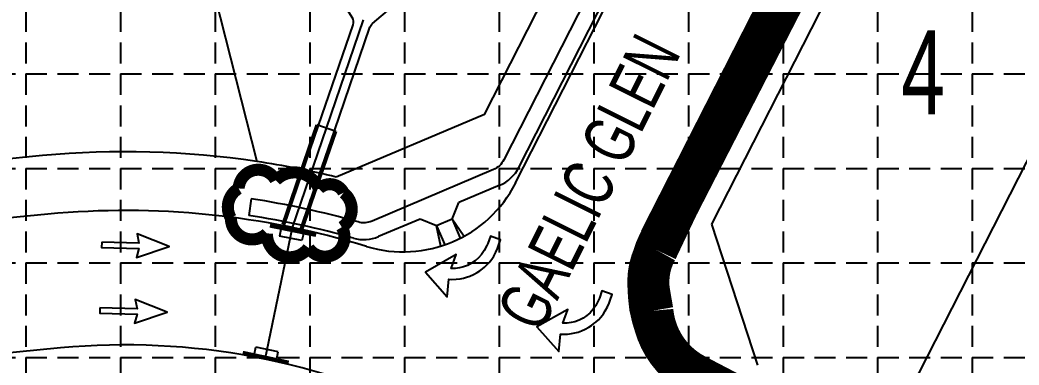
# Model space of a CAD drawing. Extents: x 5997 to 7440, y 5569 to 6471.
# Drawn here: x 6762.1 to 6999.6, y 5950.5 to 6032.7 of the extents above; entities that cross this region are included whole.
import ezdxf
from ezdxf.enums import TextEntityAlignment as Align

# ---------------------------------------------------------------- set-up
doc = ezdxf.new("R2010")
doc.units = 0
doc.header["$LTSCALE"] = 100
doc.header["$MEASUREMENT"] = 0
doc.linetypes.add('HIDDEN', pattern=[0.375, 0.25, -0.125])
doc.layers.get('0').update_dxf_attribs({"linetype": 'CONTINUOUS'})
for name, color, linetype in [('$-LOT', 7, 'CONTINUOUS'), ('1 EROSION BLANKET', 84, 'CONTINUOUS'), ('1 FLOW ARROWS', 7, 'CONTINUOUS'), ('DEGLPSW-D', 5, 'CONTINUOUS'), ('FG-LOTNUM', 7, 'CONTINUOUS'), ('GRID', 254, 'HIDDEN'), ('K-STNAMES', 7, 'CONTINUOUS'), ('PSWG-PAVING', 7, 'CONTINUOUS'), ('PSWG-SIDEWALK', 7, 'CONTINUOUS')]:
    doc.layers.add(name, color=color, linetype=linetype)
doc.styles.get("Standard").update_dxf_attribs({"font": 'ARIAL.TTF', "width": 0.9})

# ---------------------------------------------------------------- blocks, each defined once
blk = doc.blocks.new('IP')
at = {"color": 5, "const_width": 0.05}
blk.add_lwpolyline([(0.167, 0.1337, 0.520567), (0.167, 0.1337, 0.765195), (0.0269, 0.0632, 0.417879), (0.0261, -0.0636, 0.6649), (0.1861, -0.088, 0.744833), (0.3666, -0.1032, 0.975642), (0.4791, 0.013, 0.520567), (0.4511, 0.1529, 0.520567), (0.3484, 0.1436, 0.540264), (0.167, 0.1337)], format="xyb", close=True, dxfattribs=at)

msp = doc.modelspace()

# ---------------------------------------------------------------- linework, layer by layer
at = {"layer": '$-LOT'}
for p, q in [((6872.51, 6010.16), (6918.04, 6099.66)), ((6926.57, 5984.1), (6971.52, 6072.45)), ((6968.71, 5934.61), (7034.46, 6063.84)), ((6804.88, 6052.33), (6818.39, 5999.01)), ((6872.51, 6010.16), (6837.29, 5995.28)), ((6767.4, 6000.4), (6425.47, 5968)), ((6937.51, 5950.48), (6926.57, 5984.1))]:
    msp.add_line(p, q, dxfattribs=at)
for start, end in [(81.4628, 95.4139), (76.2036, 81.4628)]:
    msp.add_arc((6787.21, 5791.34), 210, start, end, dxfattribs=at)
at = {"layer": '1 EROSION BLANKET', "const_width": 10}
msp.add_lwpolyline([(7009.58, 5902.72), (6922.64, 5948.18, -0.255322), (6912.43, 5963.46), (6911.7, 5967.69, -0.171851), (6913.45, 5977.92), (6918.46, 5988.47), (6964.85, 6078.93), (6969.77, 6087.39), (6974.77, 6095.14)], format="xyb", dxfattribs=at)
at = {"layer": '1 FLOW ARROWS', "color": 7, "linetype": 'ByBlock'}
for points in [[(6781.52, 5979.82), (6781.49, 5978.55), (6790.34, 5978.3), (6789.76, 5976.13), (6797.53, 5978.74), (6789.92, 5981.77), (6790.37, 5979.58)], [(6781.09, 5964.2), (6781.06, 5962.92), (6789.91, 5962.67), (6789.33, 5960.51), (6797.1, 5963.11), (6789.49, 5966.15), (6789.94, 5963.95)]]:
    msp.add_lwpolyline(points, close=True, dxfattribs=at)
at = {"layer": '1 FLOW ARROWS', "color": 7}
for points in [[(6874.26, 5975.78), (6874.72, 5976.49), (6875.22, 5977.41), (6875.6, 5978.27), (6875.86, 5979), (6876.35, 5980.37), (6873.92, 5981.23), (6873.31, 5979.51), (6873.11, 5979.01), (6872.48, 5977.78), (6871.82, 5976.84), (6871.08, 5976.03), (6870.31, 5975.36), (6869.43, 5974.77), (6868.48, 5974.28), (6867.5, 5973.91), (6866.6, 5973.68), (6865.66, 5973.55), (6864.6, 5973.51), (6865.78, 5976.83), (6858.46, 5972.69), (6863.66, 5966.79), (6864.08, 5970.96), (6864.72, 5970.93), (6865.76, 5970.97), (6866.7, 5971.08), (6867.5, 5971.24), (6868.25, 5971.44), (6869.07, 5971.73), (6869.91, 5972.1), (6870.79, 5972.57), (6871.41, 5972.97), (6872.03, 5973.43), (6872.49, 5973.82), (6873.08, 5974.38), (6873.63, 5974.98)], [(6900.79, 5962.75), (6901.25, 5963.46), (6901.75, 5964.37), (6902.13, 5965.24), (6902.39, 5965.97), (6902.88, 5967.34), (6900.45, 5968.2), (6899.84, 5966.48), (6899.64, 5965.98), (6899.01, 5964.74), (6898.35, 5963.81), (6897.61, 5963), (6896.84, 5962.33), (6895.96, 5961.73), (6895.02, 5961.25), (6894.03, 5960.87), (6893.13, 5960.65), (6892.2, 5960.51), (6891.13, 5960.48), (6892.31, 5963.8), (6884.99, 5959.66), (6890.19, 5953.75), (6890.62, 5957.92), (6891.25, 5957.9), (6892.29, 5957.93), (6893.23, 5958.05), (6894.03, 5958.2), (6894.78, 5958.41), (6895.6, 5958.69), (6896.44, 5959.06), (6897.32, 5959.54), (6897.94, 5959.94), (6898.56, 5960.4), (6899.02, 5960.79), (6899.61, 5961.34), (6900.16, 5961.94)]]:
    msp.add_lwpolyline(points, close=True, dxfattribs=at)
at = {"layer": 'DEGLPSW-D', "color": 5}
for p, q in [((6837.21, 6006.16), (6832.67, 6007.72)), ((6837.21, 6006.16), (6832.67, 6007.72)), ((6820.37, 5951.95), (6826.84, 5983.29)), ((6824.2, 5983.21), (6823.81, 5981.24)), ((6829.12, 5980.16), (6823.81, 5981.24)), ((6829.53, 5982.12), (6829.12, 5980.16)), ((6817.72, 5952.87), (6818.15, 5954.82)), ((6823.44, 5953.69), (6818.15, 5954.82)), ((6823.03, 5951.73), (6823.44, 5953.69))]:
    msp.add_line(p, q, dxfattribs=at)
for points in [[(6836.84, 6006.29), (6845.3, 6031.01, -0.135458), (6845.9, 6031.89), (6875.02, 6056.52)], [(6833.05, 6007.59), (6841.26, 6031.56, 0.224768), (6841.07, 6033.26), (6835.81, 6041.76)]]:
    msp.add_lwpolyline(points, format="xyb", dxfattribs=at)
for points in [[(6834.94, 6006.94), (6843.77, 6032.7)], [(6824.48, 5984.1), (6832.58, 6007.75)], [(6824.95, 5983.94), (6833.05, 6007.59)], [(6826.84, 5983.29), (6834.94, 6006.94)], [(6828.73, 5982.64), (6836.84, 6006.29)], [(6829.21, 5982.48), (6837.31, 6006.13)]]:
    msp.add_lwpolyline(points, dxfattribs=at)
at = {"layer": 'DEGLPSW-D', "color": 5, "const_width": 1}
for points in [[(6832.48, 5981.52), (6821.51, 5983.76)], [(6825.97, 5951.11), (6815.03, 5953.44)]]:
    msp.add_lwpolyline(points, dxfattribs=at)
at = {"layer": 'GRID', "color": 253, "linetype": 'HIDDEN', "ltscale": 0.2}
for p, q in [((6763.5, 6447.35), (6763.5, 5659.76)), ((6786, 6447.35), (6786, 5659.76)), ((6808.5, 6447.35), (6808.5, 5659.76)), ((6831, 6447.35), (6831, 5659.76)), ((6853.5, 6447.35), (6853.5, 5659.76)), ((6876, 6447.35), (6876, 5659.76)), ((6898.5, 6447.35), (6898.5, 5659.76)), ((6921, 6447.35), (6921, 5659.76)), ((6943.5, 6447.35), (6943.5, 5659.76)), ((6966, 6447.35), (6966, 5659.76)), ((6988.5, 6447.35), (6988.5, 5659.76)), ((6021, 6019.85), (7416, 6019.85)), ((6021, 5997.35), (7416, 5997.35)), ((6021, 5974.85), (7416, 5974.85)), ((6021, 5952.35), (7416, 5952.35))]:
    msp.add_line(p, q, dxfattribs=at)
at = {"layer": 'PSWG-PAVING'}
for p, q in [((6879.93, 5993.89), (6930.52, 6093.31)), ((6910.01, 5982.43), (6959.04, 6078.8)), ((6768.72, 5986.46), (6416.86, 5953.12)), ((6771.74, 5954.61), (6391.58, 5918.58))]:
    msp.add_line(p, q, dxfattribs=at)
for centre, radius, start, end in [((6853.2, 6007.49), 30, 253.0241, 333.0317), ((6787.21, 5791.34), 196, 73.0241, 95.4139), ((6936.75, 5968.82), 30, 153.0317, 243.0317), ((6787.21, 5791.34), 164, 63.0317, 95.4139)]:
    msp.add_arc(centre, radius, start, end, dxfattribs=at)
at = {"layer": 'PSWG-SIDEWALK'}
for p, q in [((6880.69, 5997.58), (6929.63, 6093.76)), ((6876.19, 5993.38), (6866.4, 5989.22)), ((6817.05, 5990.11), (6816.46, 5986.16)), ((6864.81, 5985.28), (6866.4, 5989.22)), ((6857.19, 5985.31), (6847.35, 5981.12)), ((6861.13, 5983.72), (6857.19, 5985.31)), ((6864.81, 5985.28), (6861.13, 5983.72)), ((6861.13, 5983.72), (6863.06, 5979.16)), ((6862.11, 5978.85), (6861.13, 5983.72)), ((6864.81, 5985.28), (6866.75, 5980.72)), ((6867.63, 5981.19), (6864.81, 5985.28))]:
    msp.add_line(p, q, dxfattribs=at)
msp.add_lwpolyline([(6992.28, 6167.49, 0.137584), (6926.07, 6095.57), (6877.13, 5999.4, -0.176344), (6874.63, 5997.06), (6845.78, 5984.8, -0.171743), (6842.45, 5984.6, 0.032366), (6817.05, 5990.11, 0.032366)], format="xyb", dxfattribs=at)
for centre, radius, start, end in [((6872.67, 6001.66), 9, 293.0279, 333.0317), ((6787.21, 5791.34), 197, 74.0475, 81.4628), ((6843.83, 5989.4), 9, 254.0475, 293.0279)]:
    msp.add_arc(centre, radius, start, end, dxfattribs=at)

# ---------------------------------------------------------------- block references
at = {"layer": '1 EROSION BLANKET', "xscale": 57.59999999999997, "yscale": 57.59999999999991, "zscale": 57.59999999999999, "rotation": 345.7101782941179}
msp.add_blockref('IP', (6811.67, 5989.44), dxfattribs=at)

# ---------------------------------------------------------------- texts
at = {"layer": 'FG-LOTNUM', "width": 0.67}
msp.add_text('4', height=20, dxfattribs=at).set_placement((6976.77, 6010.25, -666.12), align=Align.CENTER)
at = {"layer": 'K-STNAMES', "width": 0.67}
msp.add_text('GAELIC GLEN', height=12, rotation=63.4472, dxfattribs=at).set_placement((6885.92, 5957.89, -1774.21))

doc.saveas('drawing.dxf')
